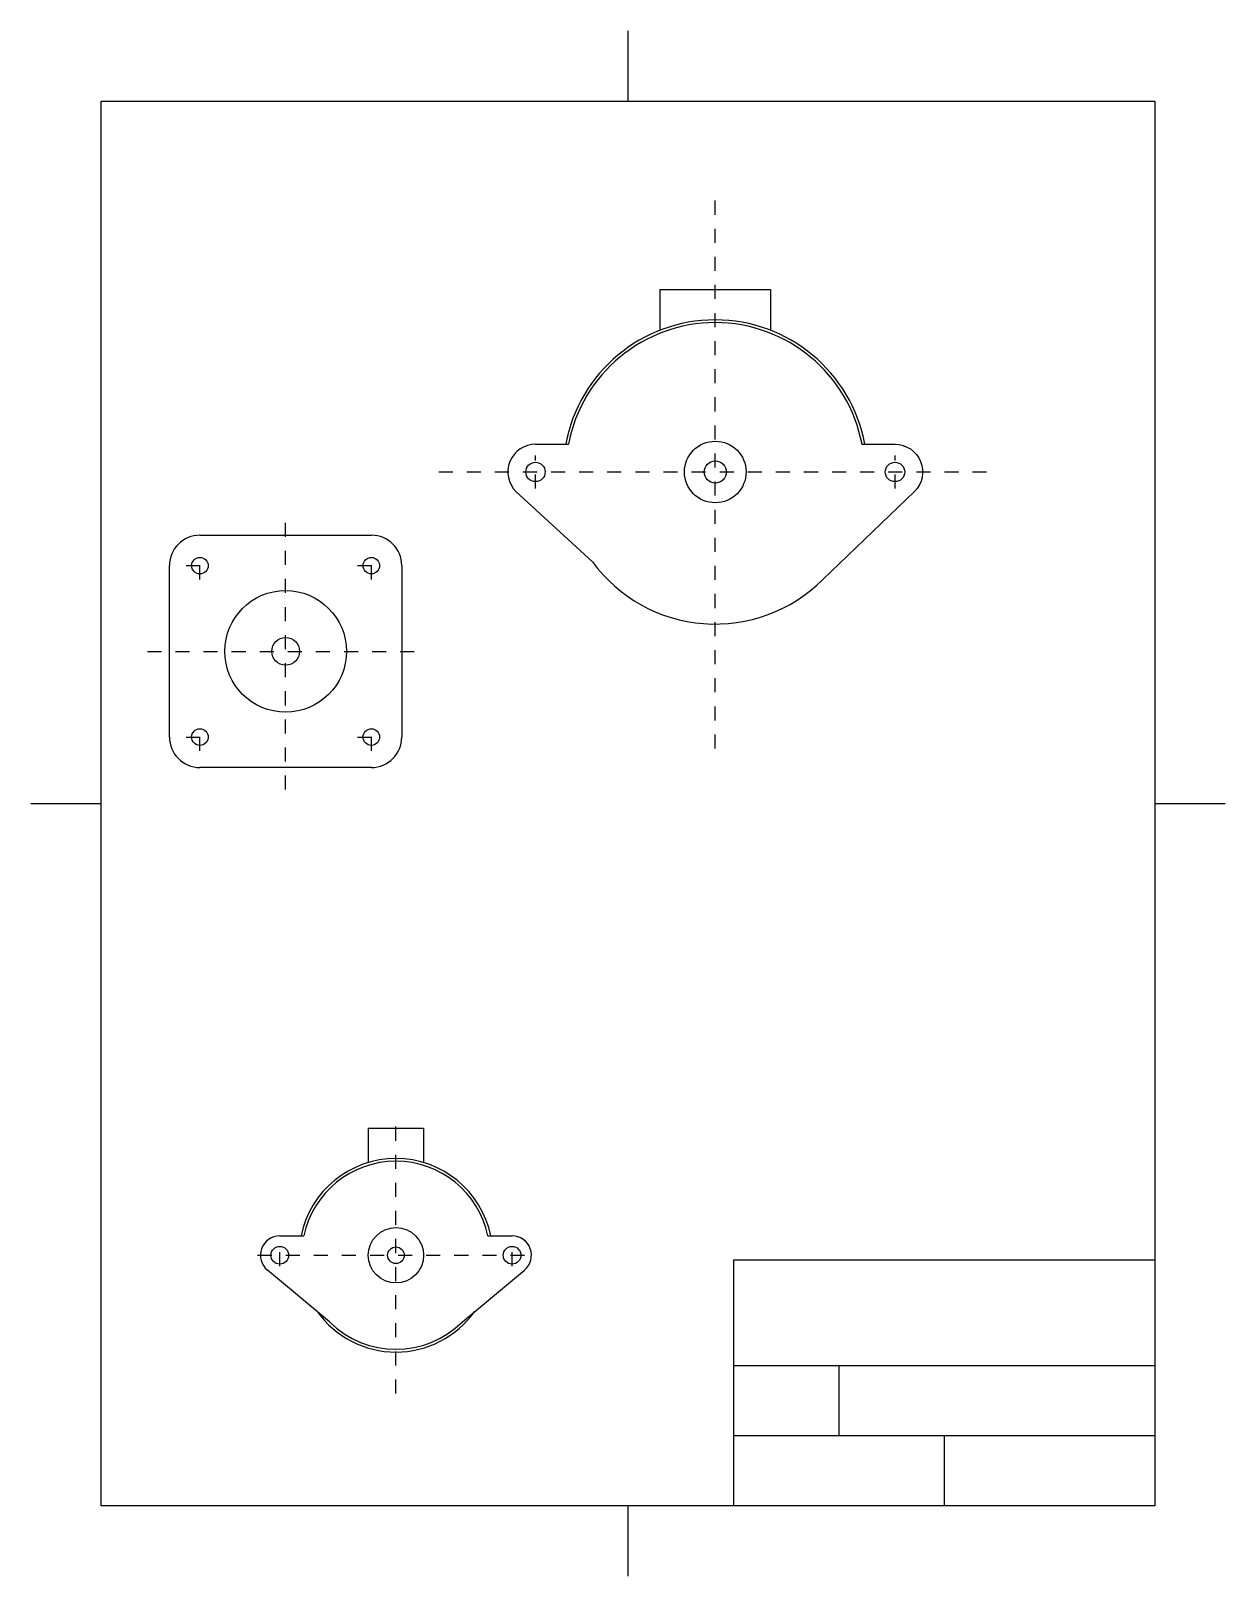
# Model space of a CAD drawing. Header units: inches. Extents: x 0 to 8.5, y 0 to 11.
import ezdxf

# ---------------------------------------------------------------- set-up
doc = ezdxf.new("R2010")
doc.units = ezdxf.units.IN
doc.header["$MEASUREMENT"] = 0
doc.linetypes.add('CENTER', pattern=[2, 1.25, -0.25, 0.25, -0.25])
for name, color, linetype in [('Border', 3, 'Continuous'), ('Centerline', 7, 'CENTER'), ('Rotor', 6, 'Continuous'), ('Stator', 5, 'Continuous')]:
    doc.layers.add(name, color=color, linetype=linetype)

# ---------------------------------------------------------------- blocks, each defined once
blk = doc.blocks.new('Adafruit_324')
at = {"layer": 'Centerline'}
for p, q in [((100, 75), (100, 125)), ((84.5, 113), (84.5, 118)), ((115.5, 113), (115.5, 118)), ((82, 115.5), (87, 115.5)), ((113, 115.5), (118, 115.5)), ((75, 100), (125, 100)), ((84.5, 82), (84.5, 87)), ((115.5, 82), (115.5, 87)), ((82, 84.5), (87, 84.5)), ((113, 84.5), (118, 84.5))]:
    blk.add_line(p, q, dxfattribs=at)
at = {"layer": 'Rotor'}
for radius in [11, 2.5]:
    blk.add_circle((100, 100), radius, dxfattribs=at)
at = {"layer": 'Stator'}
for points in [[(84.5, 121), (115.5, 121)], [(79, 84.5), (79, 115.5)], [(121, 115.5), (121, 84.5)], [(115.5, 79), (84.5, 79)]]:
    blk.add_lwpolyline(points, dxfattribs=at)
for centre in [(84.5, 115.5), (115.5, 115.5), (84.5, 84.5), (115.5, 84.5)]:
    blk.add_circle(centre, 1.5, dxfattribs=at)
for centre, start, end in [((84.5, 115.5), 90, 180), ((115.5, 115.5), 0, 90), ((84.5, 84.5), 180, 270), ((115.5, 84.5), 270, 0)]:
    blk.add_arc(centre, 5.5, start, end, dxfattribs=at)
blk = doc.blocks.new('PM55L-048-HHD0_FrontView')
at = {"layer": 'Centerline'}
for p, q in [((100, 50), (100, 150)), ((67.5, 97), (67.5, 103)), ((132.5, 97), (132.5, 103)), ((50, 100), (150, 100))]:
    blk.add_line(p, q, dxfattribs=at)
at = {"layer": 'Rotor'}
for radius in [5.57, 2]:
    blk.add_circle((100, 100), radius, dxfattribs=at)
at = {"layer": 'Stator'}
for p, q in [((90, 133), (110, 133)), ((90, 133), (90, 125.62)), ((110, 133), (110, 125.62)), ((67.5, 105), (73.47, 105)), ((73.47, 105), (73.47, 105)), ((126.53, 105), (132.5, 105)), ((63.96, 96.46), (77.82, 83.74)), ((119.45, 80.55), (136.04, 96.46))]:
    blk.add_line(p, q, dxfattribs=at)
for centre in [(67.5, 100), (132.5, 100)]:
    blk.add_circle(centre, 1.75, dxfattribs=at)
for centre, radius, start, end in [((100, 100), 27.5, 10.4757, 169.5243), ((100, 100), 27, 10.6719, 169.3281), ((67.5, 100), 5, 90, 225), ((100, 100), 27.5, 216.2353, 315)]:
    blk.add_arc(centre, radius, start, end, dxfattribs=at)
at = {"layer": 'Stator', "extrusion": (0, 0, -1)}
blk.add_arc((-132.5, 100), 5, 90, 225, dxfattribs=at)
blk = doc.blocks.new('PM35S-048-HHC6')
at = {"layer": 'Centerline'}
for p, q in [((100, 75), (100, 125)), ((79, 98), (79, 102)), ((121, 98), (121, 102)), ((75, 100), (125, 100))]:
    blk.add_line(p, q, dxfattribs=at)
at = {"layer": 'Rotor'}
for radius in [5, 1.5]:
    blk.add_circle((100, 100), radius, dxfattribs=at)
at = {"layer": 'Stator'}
for p, q in [((95, 123), (105, 123)), ((95, 123), (95, 116.77)), ((105, 123), (105, 116.77)), ((79, 103.5), (83.36, 103.5)), ((116.64, 103.5), (121, 103.5)), ((87.98, 87.98), (76.76, 97.31)), ((112.02, 87.98), (123.24, 97.31))]:
    blk.add_line(p, q, dxfattribs=at)
for centre in [(79, 100), (121, 100)]:
    blk.add_circle(centre, 1.6, dxfattribs=at)
for centre, radius, start, end in [((100, 100), 17.5, 11.537, 168.463), ((100, 100), 17, 11.8812, 168.1188), ((79, 100), 3.5, 90, 230.2482), ((121, 100), 3.5, 309.7518, 90), ((100, 100), 17.5, 215.5682, 324.4318), ((100, 100), 17, 225, 315)]:
    blk.add_arc(centre, radius, start, end, dxfattribs=at)

msp = doc.modelspace()

# ---------------------------------------------------------------- linework, layer by layer
at = {"layer": 'Border'}
for p, q in [((4.25, 10.5), (4.25, 11)), ((0, 5.5), (0.5, 5.5)), ((8, 5.5), (8.5, 5.5)), ((8, 2.25), (5, 2.25)), ((5, 2.25), (5, 0.5)), ((5, 1.5), (8, 1.5)), ((5.75, 1.5), (5.75, 1)), ((5, 1), (8, 1)), ((6.5, 1), (6.5, 0.5)), ((4.25, 0), (4.25, 0.5))]:
    msp.add_line(p, q, dxfattribs=at)
msp.add_lwpolyline([(0.5, 0.5), (0.5, 10.5), (8, 10.5), (8, 0.5)], close=True, dxfattribs=at)

# ---------------------------------------------------------------- block references
at = {"layer": 'Centerline', "xscale": 0.03937007874015748, "yscale": 0.03937007874015748, "zscale": 0.03937007874015748}
for name, p in [('PM55L-048-HHD0_FrontView', (0.934, 3.923)), ('Adafruit_324', (-2.124, 2.646))]:
    msp.add_blockref(name, p, dxfattribs=at)
at = {"layer": 'Stator', "xscale": 0.03937007874015748, "yscale": 0.03937007874015748, "zscale": 0.03937007874015748}
msp.add_blockref('PM35S-048-HHC6', (-1.339, -1.653), dxfattribs=at)

doc.saveas('drawing.dxf')
